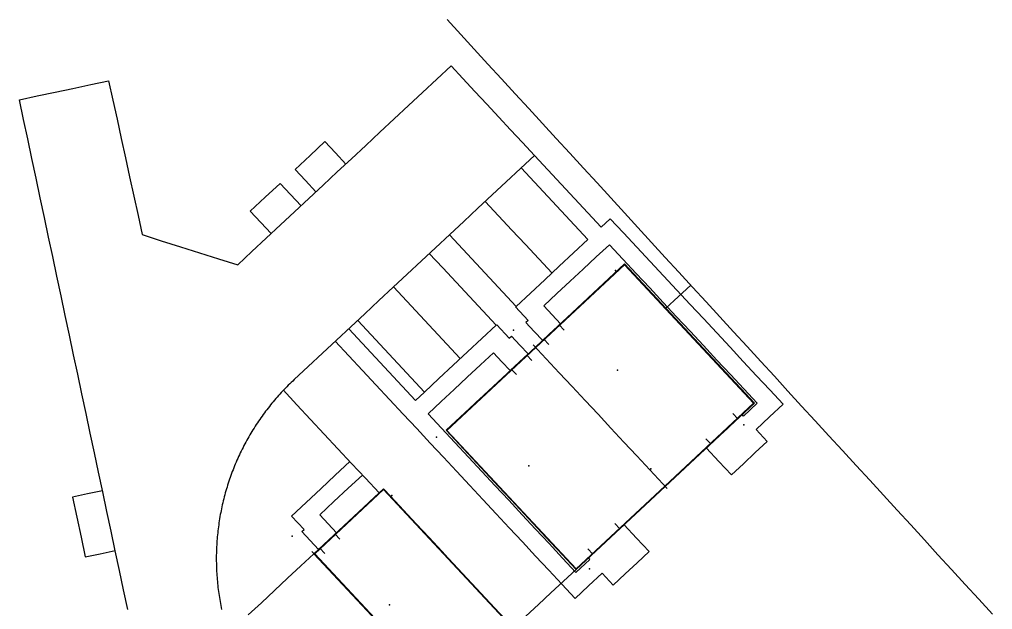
# Model space of a CAD drawing. Header units: metres. Extents: x 337936 to 338469, y 373266 to 374026.
# Drawn here: x 337935.76 to 337983.45, y 373997.1 to 374026.01 of the extents above; entities that cross this region are included whole.
import ezdxf

# ---------------------------------------------------------------- set-up
doc = ezdxf.new("R2010")
doc.units = ezdxf.units.M
for name, color, linetype in [('3D_LINES', 3, 'Continuous'), ('3D_Points', 1, 'Continuous'), ('PLOTS EXTERNAL LEVEL', 6, 'Continuous'), ('PLOTS FFL', 5, 'Continuous')]:
    doc.layers.add(name, color=color, linetype=linetype)

msp = doc.modelspace()

# ---------------------------------------------------------------- linework, layer by layer
at = {"layer": '3D_LINES'}
for points in [[(337956.714, 374026.013, 0), (337957.382, 374025.284, 0), (337958.05, 374024.556, 0), (337958.719, 374023.827, 0), (337959.387, 374023.099, 0), (337960.055, 374022.37, 0), (337960.724, 374021.642, 0), (337961.392, 374020.913, 0), (337962.06, 374020.185, 0), (337962.729, 374019.457, 0), (337963.397, 374018.728, 0), (337964.065, 374018, 0), (337964.734, 374017.271, 0), (337965.402, 374016.543, 0), (337966.07, 374015.814, 0), (337966.739, 374015.086, 0), (337967.407, 374014.357, 0), (337968.075, 374013.629, 0), (337968.744, 374012.9, 0), (337969.412, 374012.172, 0), (337970.08, 374011.444, 0), (337970.749, 374010.715, 0), (337971.417, 374009.987, 0), (337972.085, 374009.258, 0), (337972.754, 374008.53, 0), (337973.422, 374007.801, 0), (337974.09, 374007.073, 0), (337974.759, 374006.344, 0), (337975.427, 374005.616, 0), (337976.095, 374004.888, 0), (337976.764, 374004.159, 0), (337977.432, 374003.431, 0), (337978.1, 374002.702, 0), (337978.769, 374001.974, 0), (337979.437, 374001.245, 0), (337980.105, 374000.517, 0), (337980.774, 373999.788, 0), (337981.442, 373999.06, 0), (337982.11, 373998.331, 0), (337982.779, 373997.603, 0), (337983.447, 373996.875, 0)], [(337941.067, 373997.097, 34.269), (337940.863, 373998.058, 34.269), (337940.658, 373999.019, 34.269), (337940.454, 373999.98, 34.269), (337940.25, 374000.941, 34.269), (337940.046, 374001.901, 34.269), (337939.842, 374002.862, 34.269), (337939.637, 374003.823, 34.269), (337939.433, 374004.784, 34.269), (337939.229, 374005.745, 34.269), (337939.025, 374006.706, 34.269), (337938.821, 374007.666, 34.269), (337938.617, 374008.627, 34.269), (337938.412, 374009.588, 34.269), (337938.208, 374010.549, 34.269), (337938.004, 374011.51, 34.269), (337937.8, 374012.471, 34.269), (337937.596, 374013.431, 34.269), (337937.391, 374014.392, 34.269), (337937.187, 374015.353, 34.269), (337936.983, 374016.314, 34.269), (337936.779, 374017.275, 34.269), (337936.575, 374018.236, 34.269), (337936.37, 374019.197, 34.269), (337936.166, 374020.157, 34.269), (337935.962, 374021.118, 34.269), (337935.758, 374022.079, 34.269), (337936.632, 374022.264, 34.269), (337937.506, 374022.449, 34.269), (337938.38, 374022.634, 34.269), (337939.254, 374022.819, 34.269), (337940.128, 374023.004, 34.269), (337940.334, 374022.062, 34.269), (337940.539, 374021.12, 34.269), (337940.745, 374020.178, 34.269), (337940.951, 374019.237, 34.269), (337941.156, 374018.295, 34.269), (337941.362, 374017.353, 34.269), (337941.568, 374016.411, 34.269), (337941.773, 374015.47, 34.269), (337942.71, 374015.174, 34.269), (337943.647, 374014.879, 34.269), (337944.583, 374014.584, 34.269), (337945.52, 374014.288, 34.269), (337946.457, 374013.993, 34.269), (337947.154, 374014.643, 34.269), (337947.85, 374015.292, 34.269), (337948.547, 374015.942, 34.269), (337949.244, 374016.592, 34.269), (337949.941, 374017.241, 34.269), (337950.637, 374017.891, 34.269), (337951.334, 374018.541, 34.269), (337952.031, 374019.191, 34.269), (337952.727, 374019.84, 34.269), (337953.424, 374020.49, 34.269), (337954.121, 374021.14, 34.269), (337954.818, 374021.789, 34.269), (337955.514, 374022.439, 34.269), (337956.211, 374023.089, 34.269), (337956.908, 374023.738, 34.269), (337957.492, 374023.112, 34.269), (337958.077, 374022.485, 34.269), (337958.662, 374021.858, 34.269), (337959.246, 374021.231, 34.269), (337959.831, 374020.604, 34.269), (337960.415, 374019.977, 34.269), (337961, 374019.35, 34.269), (337960.307, 374018.704, 34.269), (337959.614, 374018.058, 34.269), (337958.921, 374017.412, 34.269), (337958.228, 374016.766, 34.269), (337957.535, 374016.12, 34.269), (337956.843, 374015.474, 34.269), (337956.15, 374014.828, 34.269), (337955.457, 374014.181, 34.269), (337954.764, 374013.535, 34.269), (337954.071, 374012.889, 34.269), (337953.378, 374012.243, 34.269), (337952.685, 374011.597, 34.269), (337951.992, 374010.951, 34.269), (337951.299, 374010.305, 34.269), (337950.607, 374009.659, 34.269), (337949.914, 374009.012, 34.269), (337949.221, 374008.366, 34.269), (337949.148, 374008.298, 34.269), (337949.076, 374008.229, 34.269), (337949.005, 374008.16, 34.269), (337948.934, 374008.09, 34.269), (337948.864, 374008.019, 34.269), (337948.794, 374007.948, 34.269), (337948.725, 374007.876, 34.269), (337948.656, 374007.804, 34.269), (337948.588, 374007.731, 34.269), (337948.521, 374007.657, 34.269), (337948.454, 374007.583, 34.269), (337948.388, 374007.509, 34.269), (337948.323, 374007.433, 34.269), (337948.258, 374007.358, 34.269), (337948.194, 374007.281, 34.269), (337948.13, 374007.205, 34.269), (337948.067, 374007.127, 34.269), (337948.005, 374007.05, 34.269), (337947.943, 374006.971, 34.269), (337947.883, 374006.892, 34.269), (337947.822, 374006.813, 34.269), (337947.763, 374006.733, 34.269), (337947.704, 374006.653, 34.269), (337947.645, 374006.572, 34.269), (337947.588, 374006.491, 34.269), (337947.531, 374006.409, 34.269), (337947.474, 374006.327, 34.269), (337947.419, 374006.244, 34.269), (337947.364, 374006.161, 34.269), (337947.31, 374006.077, 34.269), (337947.256, 374005.993, 34.269), (337947.203, 374005.909, 34.269), (337947.151, 374005.824, 34.269), (337947.1, 374005.739, 34.269), (337947.049, 374005.653, 34.269), (337946.999, 374005.567, 34.269), (337946.95, 374005.48, 34.269), (337946.901, 374005.393, 34.269), (337946.853, 374005.306, 34.269), (337946.806, 374005.218, 34.269), (337946.76, 374005.13, 34.269), (337946.714, 374005.041, 34.269), (337946.669, 374004.952, 34.269), (337946.625, 374004.863, 34.269), (337946.582, 374004.773, 34.269), (337946.539, 374004.683, 34.269), (337946.497, 374004.592, 34.269), (337946.456, 374004.502, 34.269), (337946.416, 374004.411, 34.269), (337946.376, 374004.319, 34.269), (337946.337, 374004.227, 34.269), (337946.299, 374004.135, 34.269), (337946.262, 374004.043, 34.269), (337946.225, 374003.95, 34.269), (337946.189, 374003.857, 34.269), (337946.154, 374003.764, 34.269), (337946.12, 374003.67, 34.269), (337946.086, 374003.577, 34.269), (337946.054, 374003.482, 34.269), (337946.022, 374003.388, 34.269), (337945.991, 374003.293, 34.269), (337945.96, 374003.198, 34.269), (337945.931, 374003.103, 34.269), (337945.902, 374003.008, 34.269), (337945.874, 374002.912, 34.269), (337945.847, 374002.816, 34.269), (337945.82, 374002.72, 34.269), (337945.795, 374002.624, 34.269), (337945.77, 374002.527, 34.269), (337945.746, 374002.431, 34.269), (337945.723, 374002.334, 34.269), (337945.7, 374002.237, 34.269), (337945.679, 374002.139, 34.269), (337945.658, 374002.042, 34.269), (337945.638, 374001.944, 34.269), (337945.619, 374001.847, 34.269), (337945.601, 374001.749, 34.269), (337945.583, 374001.651, 34.269), (337945.566, 374001.552, 34.269), (337945.55, 374001.454, 34.269), (337945.535, 374001.355, 34.269), (337945.521, 374001.257, 34.269), (337945.508, 374001.158, 34.269), (337945.495, 374001.059, 34.269), (337945.483, 374000.96, 34.269), (337945.472, 374000.861, 34.269), (337945.462, 374000.762, 34.269), (337945.453, 374000.663, 34.269), (337945.444, 374000.564, 34.269), (337945.437, 374000.464, 34.269), (337945.43, 374000.365, 34.269), (337945.424, 374000.265, 34.269), (337945.419, 374000.166, 34.269), (337945.414, 374000.066, 34.269), (337945.411, 373999.967, 34.269), (337945.408, 373999.867, 34.269), (337945.406, 373999.767, 34.269), (337945.405, 373999.668, 34.269), (337945.405, 373999.568, 34.269), (337945.405, 373999.468, 34.269), (337945.407, 373999.369, 34.269), (337945.409, 373999.269, 34.269), (337945.412, 373999.17, 34.269), (337945.416, 373999.07, 34.269), (337945.421, 373998.97, 34.269), (337945.426, 373998.871, 34.269), (337945.433, 373998.771, 34.269), (337945.44, 373998.672, 34.269), (337945.448, 373998.573, 34.269), (337945.457, 373998.474, 34.269), (337945.467, 373998.374, 34.269), (337945.477, 373998.275, 34.269), (337945.488, 373998.176, 34.269), (337945.501, 373998.077, 34.269), (337945.514, 373997.979, 34.269), (337945.527, 373997.88, 34.269), (337945.542, 373997.781, 34.269), (337945.557, 373997.683, 34.269), (337945.574, 373997.584, 34.269), (337945.591, 373997.486, 34.269), (337945.609, 373997.388, 34.269), (337945.627, 373997.29, 34.269), (337945.647, 373997.193, 34.269), (337945.667, 373997.095, 34.269)], [(337951.752, 374018.93, 0), (337951.24, 374019.479, 0), (337950.729, 374020.027, 0), (337949.997, 374019.345, 0), (337949.266, 374018.663, 0), (337949.778, 374018.115, 0), (337950.289, 374017.566, 0)], [(337960.105, 374011.952, 34.284), (337960.076, 374011.926, 34.284), (337960.691, 374011.267, 34.284), (337960.581, 374011.165, 34.284), (337960.991, 374010.726, 34.284), (337961.401, 374010.288, 34.284), (337961.839, 374010.697, 34.284), (337962.278, 374011.106, 34.284), (337961.868, 374011.545, 34.284), (337961.459, 374011.985, 34.284), (337962.101, 374012.583, 34.284), (337962.742, 374013.182, 34.284), (337963.384, 374013.78, 34.284), (337964.026, 374014.379, 34.284), (337964.668, 374014.977, 34.284), (337965.327, 374014.27, 34.284), (337965.986, 374013.564, 34.284), (337966.645, 374012.857, 34.284), (337967.304, 374012.15, 34.284), (337967.963, 374011.444, 34.284), (337968.622, 374010.737, 34.284), (337969.281, 374010.03, 34.284), (337969.94, 374009.324, 34.284), (337970.599, 374008.617, 34.284), (337971.258, 374007.91, 34.284), (337971.917, 374007.204, 34.284), (337971.245, 374006.577, 34.284), (337971.176, 374006.65, 34.281), (337970.966, 374006.454, 34.271), (337970.451, 374005.973, 34.271), (337969.936, 374005.493, 34.271), (337969.421, 374005.013, 34.271), (337970.035, 374004.355, 34.271), (337970.649, 374003.697, 34.271), (337971.234, 374004.242, 34.271), (337971.819, 374004.788, 34.271), (337972.404, 374005.334, 34.271), (337971.858, 374005.919, 34.271), (337972.524, 374006.539, 34.271), (337973.189, 374007.159, 34.271), (337972.537, 374007.858, 34.271), (337971.885, 374008.558, 34.271), (337971.233, 374009.257, 34.271), (337970.581, 374009.956, 34.271), (337969.929, 374010.655, 34.271), (337969.276, 374011.354, 34.271), (337968.624, 374012.054, 34.271), (337967.972, 374012.753, 34.271), (337967.32, 374013.452, 34.271), (337966.668, 374014.151, 34.271), (337966.016, 374014.851, 34.271), (337965.364, 374015.55, 34.271), (337964.712, 374016.249, 34.271), (337964.273, 374015.84, 34.271), (337963.619, 374016.542, 34.271), (337962.964, 374017.244, 34.271), (337962.309, 374017.946, 34.271), (337961.655, 374018.648, 34.271), (337961, 374019.35, 34.271)], [(337956.831, 374015.463, 0), (337957.486, 374014.761, 0), (337958.141, 374014.059, 0), (337958.795, 374013.357, 0), (337959.45, 374012.655, 0), (337960.105, 374011.952, 0), (337960.807, 374012.607, 0), (337961.509, 374013.262, 0), (337962.211, 374013.917, 0), (337962.913, 374014.571, 0), (337963.615, 374015.226, 0), (337962.96, 374015.928, 0), (337962.306, 374016.63, 0), (337961.651, 374017.332, 0), (337960.996, 374018.034, 0), (337960.342, 374018.737, 0)], [(337949.558, 374016.884, 0), (337949.046, 374017.433, 0), (337948.535, 374017.981, 0), (337947.803, 374017.299, 0), (337947.072, 374016.617, 0), (337947.584, 374016.069, 0), (337948.095, 374015.52, 0)], [(337961.86, 374013.589, 0), (337961.205, 374014.291, 0), (337960.551, 374014.993, 0), (337959.896, 374015.696, 0), (337959.241, 374016.398, 0), (337958.586, 374017.1, 0)], [(337955.844, 374014.542, 0), (337956.499, 374013.84, 0), (337957.153, 374013.138, 0), (337957.808, 374012.436, 0), (337958.463, 374011.734, 0), (337959.117, 374011.032, 0), (337958.415, 374010.377, 0), (337957.713, 374009.722, 0), (337957.011, 374009.068, 0), (337956.309, 374008.413, 0), (337955.607, 374007.758, 0), (337954.952, 374008.46, 0), (337954.297, 374009.162, 0), (337953.643, 374009.864, 0), (337952.988, 374010.567, 0), (337952.333, 374011.269, 0)], [(337961.043, 374009.956, 34.291), (337961.705, 374010.573, 34.291), (337962.367, 374011.191, 34.291), (337963.029, 374011.808, 34.291), (337963.69, 374012.425, 34.291), (337964.352, 374013.042, 34.291), (337965.014, 374013.659, 34.291), (337965.413, 374014.031, 34.29), (337966.049, 374013.349, 34.289), (337966.685, 374012.667, 34.288), (337967.321, 374011.985, 34.287), (337967.958, 374011.303, 34.285), (337968.594, 374010.62, 34.284), (337969.23, 374009.938, 34.283), (337969.866, 374009.256, 34.281), (337970.502, 374008.574, 34.28), (337971.138, 374007.892, 34.279), (337971.774, 374007.21, 34.278), (337971.046, 374006.53, 34.276), (337970.318, 374005.851, 34.276), (337969.59, 374005.172, 34.276), (337968.861, 374004.493, 34.276), (337968.133, 374003.814, 34.276), (337967.405, 374003.135, 34.276), (337966.676, 374002.455, 34.276), (337965.948, 374001.776, 34.276), (337965.22, 374001.097, 34.276), (337964.491, 374000.418, 34.276), (337963.763, 373999.739, 34.276), (337963.035, 373999.06, 34.276), (337962.399, 373999.742, 34.276), (337961.762, 374000.424, 34.276), (337961.126, 374001.106, 34.276), (337960.49, 374001.788, 34.276), (337959.854, 374002.47, 34.276), (337959.218, 374003.153, 34.276), (337958.582, 374003.835, 34.276), (337957.946, 374004.517, 34.276), (337957.31, 374005.199, 34.276), (337956.673, 374005.881, 34.276), (337957.402, 374006.561, 34.276), (337958.13, 374007.24, 34.276), (337958.858, 374007.919, 34.276), (337959.587, 374008.598, 34.276), (337960.315, 374009.277, 34.276), (337961.043, 374009.956, 34.276)], [(337957.362, 374009.395, 0), (337956.707, 374010.097, 0), (337956.053, 374010.799, 0), (337955.398, 374011.501, 0), (337954.743, 374012.203, 0), (337954.089, 374012.905, 0)], [(337967.436, 374011.862, 0), (337968.045, 374012.43, 0), (337968.654, 374012.998, 0)], [(337959.117, 374011.032, 34.27), (337959.146, 374011.058, 34.27), (337959.76, 374010.399, 34.27), (337959.87, 374010.501, 34.271), (337960.279, 374010.062, 34.271), (337960.688, 374009.623, 34.271), (337960.249, 374009.214, 34.271), (337959.81, 374008.805, 34.271), (337959.401, 374009.244, 34.271), (337958.991, 374009.683, 34.271), (337958.349, 374009.085, 34.271), (337957.707, 374008.486, 34.271), (337957.065, 374007.888, 34.271), (337956.424, 374007.289, 34.27), (337955.782, 374006.691, 34.27), (337956.441, 374005.984, 34.27), (337957.1, 374005.277, 34.27), (337957.759, 374004.571, 34.27), (337958.418, 374003.864, 34.27), (337959.077, 374003.157, 34.27), (337959.736, 374002.451, 34.27), (337960.395, 374001.744, 34.27), (337961.054, 374001.037, 34.27), (337961.713, 374000.331, 34.27), (337962.372, 373999.624, 34.27), (337963.031, 373998.917, 34.27), (337963.48, 373999.337, 34.269), (337963.703, 373999.544, 34.27), (337963.635, 373999.617, 34.27), (337964.22, 374000.163, 34.27), (337964.805, 374000.708, 34.27), (337965.39, 374001.254, 34.27), (337966.004, 374000.596, 34.27), (337966.618, 373999.938, 34.27), (337966.032, 373999.392, 34.27), (337965.447, 373998.846, 34.27), (337964.862, 373998.301, 34.27), (337964.317, 373998.886, 34.27), (337963.651, 373998.266, 34.27), (337962.986, 373997.645, 34.27), (337962.341, 373998.337, 34.269), (337961.696, 373999.029, 34.269), (337961.051, 373999.721, 34.269), (337960.406, 374000.413, 34.269), (337959.76, 374001.105, 34.269), (337959.115, 374001.797, 34.269), (337958.47, 374002.488, 34.269), (337957.825, 374003.18, 34.269), (337957.18, 374003.872, 34.269), (337956.534, 374004.564, 34.269), (337955.889, 374005.256, 34.269), (337955.225, 374005.969, 34.269), (337954.56, 374006.681, 34.269), (337953.896, 374007.394, 34.269), (337953.231, 374008.107, 34.269), (337952.566, 374008.819, 34.269), (337951.902, 374009.532, 34.269), (337951.237, 374010.245, 34.269)], [(337962.452, 374010.788, 34.319), (337962.212, 374011.046, 34.307)], [(337951.895, 374010.858, 0), (337952.55, 374010.157, 0), (337953.204, 374009.455, 0), (337953.859, 374008.753, 0), (337954.514, 374008.051, 0), (337955.168, 374007.349, 0), (337955.607, 374007.758, 0)], [(337967.507, 374003.025, 34.27), (337967.078, 374003.485, 34.27), (337966.65, 374003.944, 34.27), (337966.015, 374004.624, 34.27), (337965.381, 374005.305, 34.27), (337964.747, 374005.985, 34.27), (337964.112, 374006.665, 34.27), (337963.478, 374007.345, 34.27), (337962.844, 374008.025, 34.27), (337962.21, 374008.706, 34.27), (337961.575, 374009.386, 34.27), (337960.941, 374010.066, 34.27)], [(337961.704, 374010.091, 34.327), (337961.464, 374010.348, 34.315)], [(337960.863, 374009.306, 34.324), (337960.623, 374009.564, 34.314)], [(337960.115, 374008.609, 34.321), (337959.875, 374008.867, 34.31)], [(337953.383, 374002.812, 34.275), (337952.71, 374003.533, 34.275), (337952.038, 374004.254, 34.275), (337951.366, 374004.975, 34.275), (337950.693, 374005.696, 34.275), (337950.021, 374006.417, 34.275), (337949.349, 374007.138, 34.275), (337948.677, 374007.859, 34.275)], [(337970.959, 374006.449, 34.271), (337970.719, 374006.707, 34.271)], [(337969.635, 374005.215, 34.275), (337969.395, 374005.472, 34.28)], [(337950.522, 374000.145, 34.307), (337950.413, 374000.042, 34.308), (337950.003, 374000.481, 34.291), (337949.594, 374000.92, 34.275), (337949.704, 374001.022, 34.275), (337949.09, 374001.68, 34.275), (337949.805, 374002.347, 34.275), (337950.52, 374003.014, 34.275), (337951.235, 374003.681, 34.275), (337951.95, 374004.348, 34.275)], [(337951.29, 374000.861, 34.295), (337950.881, 374001.3, 34.278), (337950.472, 374001.738, 34.275), (337951.169, 374002.389, 34.275), (337951.867, 374003.039, 34.275), (337952.564, 374003.69, 34.275)], [(337939.828, 374002.922, 0), (337939.094, 374002.766, 0), (337938.361, 374002.61, 0), (337938.569, 374001.632, 0), (337938.777, 374000.653, 0), (337938.985, 373999.675, 0), (337939.718, 373999.831, 0), (337940.452, 373999.987, 0)], [(337946.971, 373996.835, 34.269), (337947.615, 373997.435, 34.269), (337948.258, 373998.036, 34.269), (337948.902, 373998.636, 34.269), (337949.546, 373999.237, 34.269), (337950.19, 373999.837, 34.269), (337950.872, 374000.473, 34.269), (337951.555, 374001.109, 34.269), (337952.237, 374001.745, 34.269), (337952.919, 374002.381, 34.269), (337953.602, 374003.017, 34.269), (337953.953, 374002.64, 34.269), (337954.58, 374001.968, 34.269), (337955.206, 374001.297, 34.269), (337955.832, 374000.625, 34.269), (337956.459, 373999.953, 34.269), (337957.085, 373999.281, 34.269), (337957.712, 373998.61, 34.269), (337958.338, 373997.938, 34.269), (337958.964, 373997.266, 34.269), (337959.591, 373996.594, 34.269)], [(337965.174, 374001.054, 34.275), (337964.934, 374001.312, 34.278)], [(337951.463, 374000.541, 34.306), (337951.223, 374000.799, 34.296)], [(337950.716, 373999.844, 34.317), (337950.475, 374000.101, 34.307)], [(337963.85, 373999.82, 34.282), (337963.61, 374000.078, 34.292)], [(337956.653, 373992.905, 34.269), (337956.225, 373993.365, 34.269), (337955.796, 373993.825, 34.269), (337955.162, 373994.505, 34.269), (337954.527, 373995.185, 34.269), (337953.893, 373995.865, 34.269), (337953.259, 373996.545, 34.269), (337952.625, 373997.226, 34.269), (337951.99, 373997.906, 34.269), (337951.356, 373998.586, 34.269), (337950.722, 373999.266, 34.269), (337950.087, 373999.946, 34.269)], [(337963.035, 373999.06, 34.283), (337962.42, 373998.487, 34.279), (337961.806, 373997.914, 34.275), (337961.192, 373997.341, 34.274), (337960.577, 373996.768, 34.274), (337959.963, 373996.195, 34.277)]]:
    msp.add_polyline3d(points, dxfattribs=at)
at = {"layer": '3D_Points'}
for p in [(337964.961, 374013.716, 34.275), (337959.974, 374010.791, 34.275), (337965.06, 374008.837, 34.425), (337971.253, 374006.146, 34.275), (337956.199, 374005.545, 34.275), (337960.715, 374004.145, 34.425), (337966.706, 374003.997, 34.275), (337954.011, 374002.694, 34.275), (337949.117, 374000.688, 34.275), (337963.7, 373999.102, 34.275), (337953.893, 373997.323, 34.425)]:
    msp.add_point(p, dxfattribs=at)
at = {"layer": 'PLOTS EXTERNAL LEVEL'}
for points in [[(337963.035, 373999.06, 34.425), (337956.673, 374005.881, 34.425), (337961.043, 374009.956, 34.425), (337965.413, 374014.031, 34.425), (337971.774, 374007.21, 34.425), (337967.405, 374003.135, 34.425), (337963.035, 373999.06, 34.425)], [(337956.552, 373993.015, 34.425), (337959.963, 373996.195, 34.425), (337953.602, 374003.017, 34.425), (337950.191, 373999.836, 34.425), (337956.552, 373993.015, 34.425)]]:
    msp.add_polyline3d(points, dxfattribs=at)
at = {"layer": 'PLOTS FFL'}
for points in [[(337963.036, 373999.095, 34.425), (337956.709, 374005.88, 34.425), (337961.06, 374009.938, 34.425), (337965.412, 374013.996, 34.425), (337971.739, 374007.211, 34.425), (337967.388, 374003.153, 34.425), (337963.036, 373999.095, 34.425)], [(337956.553, 373993.05, 34.425), (337950.226, 373999.835, 34.425), (337953.6, 374002.982, 34.425), (337959.928, 373996.196, 34.425), (337956.553, 373993.05, 34.425)]]:
    msp.add_polyline3d(points, dxfattribs=at)

doc.saveas('drawing.dxf')
